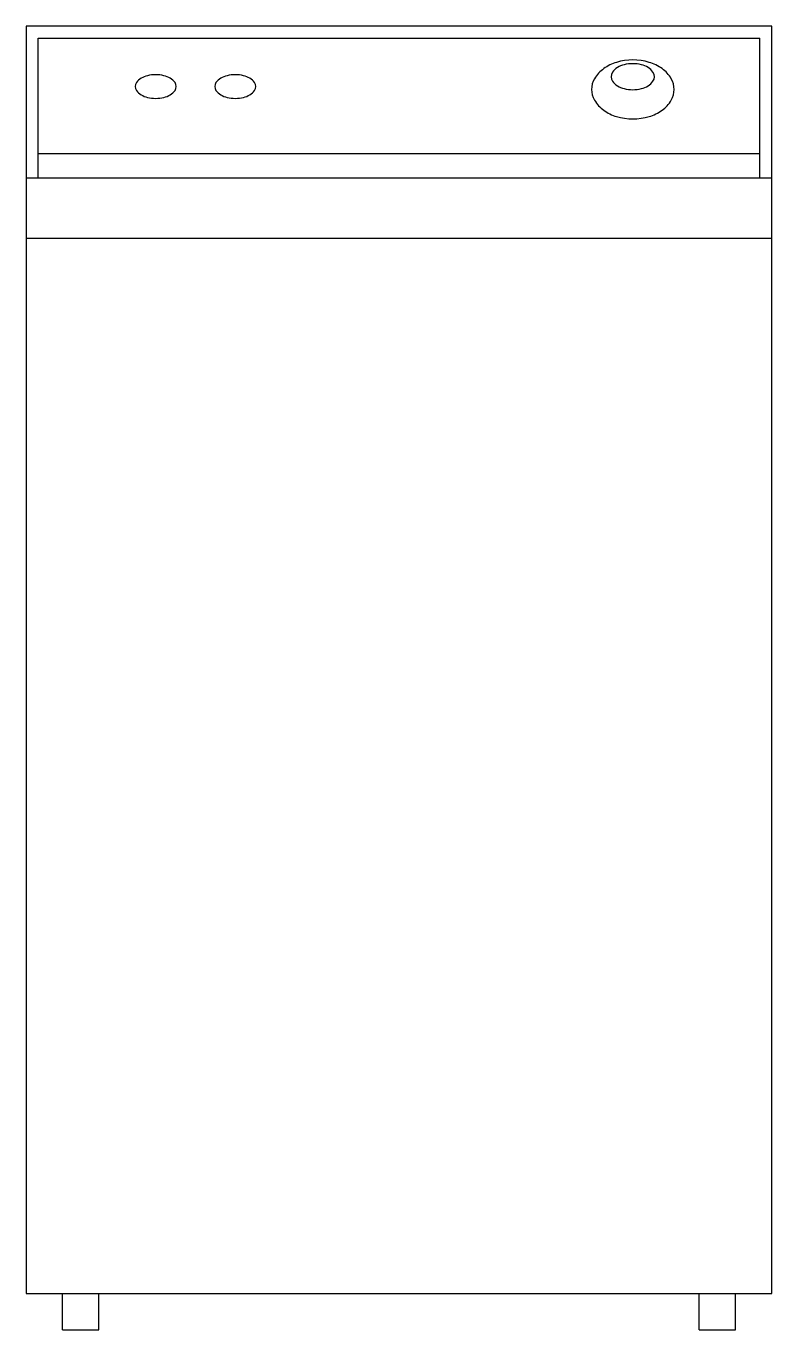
# Model space of a CAD drawing. Header units: centimetres. Extents: x -31 to 31, y 0 to 108.
import ezdxf

# ---------------------------------------------------------------- set-up
doc = ezdxf.new("R2010")
doc.units = ezdxf.units.CM

msp = doc.modelspace()

# ---------------------------------------------------------------- linework, layer by layer
for p, q in [((-29.75, 95), (-29.75, 106.5)), ((-29.75, 106.5), (29.75, 106.5)), ((29.75, 95), (29.75, 106.5)), ((-29.75, 97), (29.75, 97)), ((-30.75, 95), (30.75, 95)), ((-30.75, 90), (30.75, 90)), ((-27.75, 0), (-27.75, 3)), ((-24.75, 0), (-24.75, 3)), ((24.75, 0), (24.75, 3)), ((27.75, 0), (27.75, 3)), ((-27.75, 0), (-24.75, 0)), ((24.75, 0), (27.75, 0))]:
    msp.add_line(p, q)
msp.add_lwpolyline([(-30.75, 107.5), (-30.75, 3), (30.75, 3), (30.75, 107.5)], close=True)
for points in [[(16.12, 101.39, 0.106661), (16.88, 100.56, 0.083339), (17.94, 100.04, 0.14483), (20.63, 100.04, 0.083339), (21.69, 100.56, 0.106661), (22.45, 101.39, 0.268973), (22.45, 103.16, 0.106661), (21.69, 103.99, 0.083339), (20.63, 104.51, 0.14483), (17.94, 104.51, 0.083339), (16.88, 103.99, 0.106661), (16.12, 103.16, 0.268973), (16.12, 101.39)], [(17.6, 102.95, 0.106943), (18.01, 102.57, 0.074343), (18.56, 102.34, 0.122402), (19.99, 102.34, 0.074343), (20.54, 102.57, 0.106943), (20.94, 102.95, 0.311652), (20.94, 103.7, 0.106943), (20.54, 104.09, 0.074343), (19.99, 104.31, 0.122402), (18.56, 104.31, 0.074343), (18.01, 104.09, 0.106943), (17.6, 103.7, 0.311652), (17.6, 102.95)], [(-21.65, 102.18, 0.106506), (-21.26, 101.83, 0.071806), (-20.74, 101.62, 0.116734), (-19.38, 101.62, 0.071806), (-18.86, 101.83, 0.106506), (-18.47, 102.18, 0.324315), (-18.47, 102.85, 0.106506), (-18.86, 103.2, 0.071806), (-19.38, 103.41, 0.116734), (-20.74, 103.41, 0.071806), (-21.26, 103.2, 0.106506), (-21.65, 102.85, 0.324316), (-21.65, 102.18)], [(-15.09, 102.18, 0.106506), (-14.7, 101.83, 0.071806), (-14.18, 101.62, 0.116734), (-12.82, 101.62, 0.071806), (-12.3, 101.83, 0.106506), (-11.91, 102.18, 0.324315), (-11.91, 102.85, 0.106506), (-12.3, 103.2, 0.071806), (-12.82, 103.41, 0.116734), (-14.18, 103.41, 0.071806), (-14.7, 103.2, 0.106506), (-15.09, 102.85, 0.324316), (-15.09, 102.18)]]:
    msp.add_lwpolyline(points, format="xyb")

doc.saveas('drawing.dxf')
